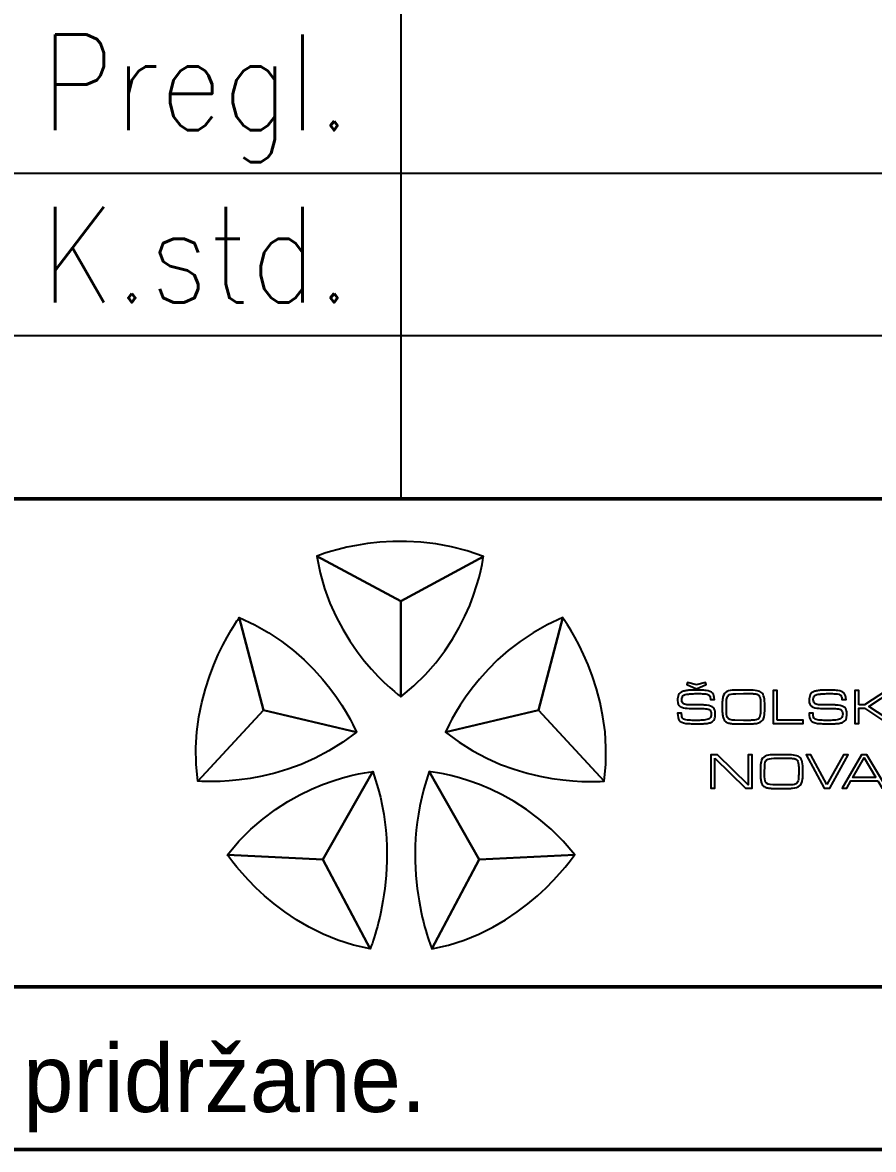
# Model space of a CAD drawing. Header units: millimetres. Extents: x 1519 to 1750, y 1405 to 1750.
# Drawn here: x 1591.53 to 1618.21, y 1405.14 to 1440.46 of the extents above; entities that cross this region are included whole.
import ezdxf

# ---------------------------------------------------------------- set-up
doc = ezdxf.new("R2010")
doc.units = ezdxf.units.MM
for name, color, linetype, lineweight in [('Crta_025', 5, 'Continuous', 25), ('Crta_035', 3, 'Continuous', 35), ('Crta_05', 1, 'Continuous', 50)]:
    doc.layers.add(name, color=color, linetype=linetype, lineweight=lineweight)
doc.layers.add('Layer 1', color=7, linetype='Continuous')
doc.styles.get("Standard").update_dxf_attribs({"font": 'arial.ttf'})
doc.styles.add('TEHN_25', font='romans.shx', dxfattribs={"width": 0.85, "height": 2.5})

# ---------------------------------------------------------------- blocks, each defined once
blk = doc.blocks.new('Logo_SCNG')
at = {"layer": 'Layer 1', "color": 242}
for points, knots in [([(2.154, 4.869), (2.154, 4.869), (-0.005, 3.698), (-0.005, 3.698), (-0.005, 3.698), (-0.005, 3.698), (-2.2, 4.875), (-2.2, 4.875), (-2.2, 4.875), (-2.2, 4.875), (-0.106, 5.746), (2.154, 4.869)], [0, 0, 0, 0, 0.25, 0.25, 0.25, 0.25, 0.5, 0.5, 0.5, 0.5, 1, 1, 1, 1]), ([(-5.307, -1.001), (-5.307, -1.001), (-3.592, 0.853), (-3.592, 0.853), (-3.592, 0.853), (-3.592, 0.853), (-4.225, 3.267), (-4.225, 3.267), (-4.225, 3.267), (-4.225, 3.267), (-5.639, 1.401), (-5.307, -1.001)], [0, 0, 0, 0, 0.25, 0.25, 0.25, 0.25, 0.5, 0.5, 0.5, 0.5, 1, 1, 1, 1]), ([(5.307, -1.001), (5.307, -1.001), (3.592, 0.853), (3.592, 0.853), (3.592, 0.853), (3.592, 0.853), (4.225, 3.267), (4.225, 3.267), (4.225, 3.267), (4.225, 3.267), (5.639, 1.401), (5.307, -1.001)], [0, 0, 0, 0, 0.25, 0.25, 0.25, 0.25, 0.5, 0.5, 0.5, 0.5, 1, 1, 1, 1]), ([(7.72, 1.512), (7.72, 1.512), (7.954, 1.571), (7.954, 1.571), (7.954, 1.571), (7.954, 1.571), (7.971, 1.52), (7.971, 1.52), (7.971, 1.52), (7.971, 1.52), (7.72, 1.412), (7.72, 1.412), (7.72, 1.412), (7.72, 1.412), (7.469, 1.52), (7.469, 1.52), (7.469, 1.52), (7.469, 1.52), (7.485, 1.571), (7.485, 1.571), (7.485, 1.571), (7.485, 1.571), (7.72, 1.512), (7.72, 1.512)], [0, 0, 0, 0, 0.142857, 0.142857, 0.142857, 0.142857, 0.285714, 0.285714, 0.285714, 0.285714, 0.428571, 0.428571, 0.428571, 0.428571, 0.571429, 0.571429, 0.571429, 0.571429, 0.714286, 0.714286, 0.714286, 0.714286, 1, 1, 1, 1]), ([(8.19, 1.128), (8.19, 1.128), (8.085, 1.128), (8.085, 1.128), (8.085, 1.128), (8.085, 1.133), (8.085, 1.139), (8.084, 1.146), (8.084, 1.146), (8.084, 1.153), (8.083, 1.16), (8.082, 1.167), (8.082, 1.167), (8.081, 1.184), (8.076, 1.201), (8.069, 1.217), (8.069, 1.217), (8.061, 1.234), (8.049, 1.246), (8.032, 1.254), (8.032, 1.254), (8.014, 1.262), (7.991, 1.269), (7.961, 1.273), (7.961, 1.273), (7.931, 1.276), (7.9, 1.279), (7.868, 1.281), (7.868, 1.281), (7.846, 1.282), (7.825, 1.283), (7.805, 1.283), (7.805, 1.283), (7.785, 1.283), (7.766, 1.284), (7.749, 1.284), (7.749, 1.284), (7.749, 1.284), (7.712, 1.284), (7.712, 1.284), (7.712, 1.284), (7.693, 1.283), (7.67, 1.282), (7.643, 1.281), (7.643, 1.281), (7.615, 1.28), (7.587, 1.278), (7.558, 1.276), (7.558, 1.276), (7.526, 1.273), (7.496, 1.27), (7.467, 1.265), (7.467, 1.265), (7.437, 1.26), (7.413, 1.254), (7.394, 1.245), (7.394, 1.245), (7.372, 1.236), (7.358, 1.221), (7.351, 1.202), (7.351, 1.202), (7.343, 1.183), (7.339, 1.162), (7.337, 1.141), (7.337, 1.141), (7.337, 1.138), (7.337, 1.136), (7.337, 1.133), (7.337, 1.133), (7.337, 1.13), (7.337, 1.128), (7.337, 1.125), (7.337, 1.125), (7.337, 1.069), (7.353, 1.032), (7.385, 1.016), (7.385, 1.016), (7.417, 1), (7.458, 0.991), (7.507, 0.989), (7.507, 0.989), (7.515, 0.988), (7.523, 0.987), (7.53, 0.987), (7.53, 0.987), (7.538, 0.986), (7.546, 0.986), (7.555, 0.986), (7.555, 0.986), (7.563, 0.986), (7.571, 0.986), (7.578, 0.986), (7.578, 0.986), (7.586, 0.986), (7.594, 0.986), (7.602, 0.986), (7.602, 0.986), (7.619, 0.986), (7.636, 0.986), (7.653, 0.986), (7.653, 0.986), (7.67, 0.986), (7.687, 0.987), (7.704, 0.987), (7.704, 0.987), (7.721, 0.987), (7.738, 0.987), (7.755, 0.987), (7.755, 0.987), (7.772, 0.987), (7.789, 0.987), (7.806, 0.987), (7.806, 0.987), (7.82, 0.987), (7.835, 0.987), (7.851, 0.987), (7.851, 0.987), (7.866, 0.987), (7.881, 0.987), (7.897, 0.986), (7.897, 0.986), (7.911, 0.985), (7.926, 0.984), (7.941, 0.984), (7.941, 0.984), (7.957, 0.983), (7.972, 0.981), (7.986, 0.98), (7.986, 0.98), (8.066, 0.971), (8.123, 0.95), (8.159, 0.918), (8.159, 0.918), (8.194, 0.886), (8.212, 0.828), (8.212, 0.746), (8.212, 0.746), (8.212, 0.698), (8.205, 0.656), (8.19, 0.619), (8.19, 0.619), (8.175, 0.581), (8.144, 0.552), (8.097, 0.532), (8.097, 0.532), (8.071, 0.52), (8.04, 0.511), (8.004, 0.506), (8.004, 0.506), (7.968, 0.502), (7.931, 0.498), (7.894, 0.497), (7.894, 0.497), (7.874, 0.496), (7.854, 0.495), (7.835, 0.495), (7.835, 0.495), (7.815, 0.494), (7.797, 0.494), (7.778, 0.494), (7.778, 0.494), (7.778, 0.494), (7.71, 0.494), (7.71, 0.494), (7.71, 0.494), (7.688, 0.494), (7.666, 0.494), (7.644, 0.495), (7.644, 0.495), (7.622, 0.495), (7.6, 0.496), (7.578, 0.497), (7.578, 0.497), (7.556, 0.497), (7.534, 0.499), (7.512, 0.5), (7.512, 0.5), (7.489, 0.501), (7.468, 0.503), (7.446, 0.506), (7.446, 0.506), (7.355, 0.518), (7.296, 0.543), (7.269, 0.58), (7.269, 0.58), (7.241, 0.618), (7.228, 0.681), (7.228, 0.771), (7.228, 0.771), (7.228, 0.771), (7.333, 0.772), (7.333, 0.772), (7.333, 0.772), (7.333, 0.772), (7.333, 0.754), (7.333, 0.754), (7.333, 0.754), (7.333, 0.752), (7.333, 0.751), (7.333, 0.75), (7.333, 0.75), (7.333, 0.75), (7.333, 0.749), (7.333, 0.749), (7.333, 0.749), (7.334, 0.716), (7.338, 0.687), (7.344, 0.662), (7.344, 0.662), (7.351, 0.636), (7.372, 0.618), (7.41, 0.607), (7.41, 0.607), (7.43, 0.601), (7.455, 0.596), (7.482, 0.593), (7.482, 0.593), (7.51, 0.59), (7.539, 0.588), (7.568, 0.586), (7.568, 0.586), (7.594, 0.585), (7.62, 0.585), (7.646, 0.584), (7.646, 0.584), (7.672, 0.584), (7.695, 0.584), (7.715, 0.584), (7.715, 0.584), (7.729, 0.584), (7.742, 0.584), (7.756, 0.584), (7.756, 0.584), (7.769, 0.585), (7.783, 0.585), (7.797, 0.585), (7.797, 0.585), (7.824, 0.586), (7.852, 0.587), (7.879, 0.589), (7.879, 0.589), (7.906, 0.592), (7.933, 0.594), (7.96, 0.598), (7.96, 0.598), (8.01, 0.604), (8.046, 0.618), (8.069, 0.639), (8.069, 0.639), (8.092, 0.66), (8.103, 0.696), (8.103, 0.746), (8.103, 0.746), (8.103, 0.813), (8.086, 0.853), (8.053, 0.867), (8.053, 0.867), (8.02, 0.882), (7.973, 0.889), (7.912, 0.89), (7.912, 0.89), (7.912, 0.89), (7.714, 0.894), (7.714, 0.894), (7.714, 0.894), (7.706, 0.893), (7.698, 0.893), (7.69, 0.893), (7.69, 0.893), (7.682, 0.893), (7.675, 0.893), (7.667, 0.894), (7.667, 0.894), (7.636, 0.894), (7.604, 0.894), (7.573, 0.895), (7.573, 0.895), (7.542, 0.896), (7.511, 0.897), (7.481, 0.899), (7.481, 0.899), (7.406, 0.903), (7.344, 0.919), (7.297, 0.946), (7.297, 0.946), (7.25, 0.973), (7.226, 1.026), (7.226, 1.104), (7.226, 1.104), (7.226, 1.157), (7.235, 1.205), (7.253, 1.247), (7.253, 1.247), (7.271, 1.289), (7.306, 1.32), (7.359, 1.339), (7.359, 1.339), (7.383, 1.348), (7.412, 1.355), (7.445, 1.36), (7.445, 1.36), (7.478, 1.365), (7.512, 1.369), (7.547, 1.371), (7.547, 1.371), (7.578, 1.373), (7.609, 1.375), (7.639, 1.375), (7.639, 1.375), (7.669, 1.376), (7.695, 1.376), (7.719, 1.376), (7.719, 1.376), (7.739, 1.376), (7.761, 1.376), (7.782, 1.375), (7.782, 1.375), (7.804, 1.375), (7.826, 1.374), (7.847, 1.373), (7.847, 1.373), (7.868, 1.372), (7.889, 1.371), (7.911, 1.37), (7.911, 1.37), (7.933, 1.369), (7.954, 1.367), (7.975, 1.364), (7.975, 1.364), (8.051, 1.356), (8.106, 1.333), (8.139, 1.295), (8.139, 1.295), (8.173, 1.257), (8.19, 1.201), (8.19, 1.126), (8.19, 1.126), (8.19, 1.126), (8.19, 1.128), (8.19, 1.128)], [0, 0, 0, 0, 0.011628, 0.011628, 0.011628, 0.011628, 0.023256, 0.023256, 0.023256, 0.023256, 0.034884, 0.034884, 0.034884, 0.034884, 0.046512, 0.046512, 0.046512, 0.046512, 0.05814, 0.05814, 0.05814, 0.05814, 0.069767, 0.069767, 0.069767, 0.069767, 0.081395, 0.081395, 0.081395, 0.081395, 0.093023, 0.093023, 0.093023, 0.093023, 0.104651, 0.104651, 0.104651, 0.104651, 0.116279, 0.116279, 0.116279, 0.116279, 0.127907, 0.127907, 0.127907, 0.127907, 0.139535, 0.139535, 0.139535, 0.139535, 0.151163, 0.151163, 0.151163, 0.151163, 0.162791, 0.162791, 0.162791, 0.162791, 0.174419, 0.174419, 0.174419, 0.174419, 0.186047, 0.186047, 0.186047, 0.186047, 0.197674, 0.197674, 0.197674, 0.197674, 0.209302, 0.209302, 0.209302, 0.209302, 0.22093, 0.22093, 0.22093, 0.22093, 0.232558, 0.232558, 0.232558, 0.232558, 0.244186, 0.244186, 0.244186, 0.244186, 0.255814, 0.255814, 0.255814, 0.255814, 0.267442, 0.267442, 0.267442, 0.267442, 0.27907, 0.27907, 0.27907, 0.27907, 0.290698, 0.290698, 0.290698, 0.290698, 0.302326, 0.302326, 0.302326, 0.302326, 0.313953, 0.313953, 0.313953, 0.313953, 0.325581, 0.325581, 0.325581, 0.325581, 0.337209, 0.337209, 0.337209, 0.337209, 0.348837, 0.348837, 0.348837, 0.348837, 0.360465, 0.360465, 0.360465, 0.360465, 0.372093, 0.372093, 0.372093, 0.372093, 0.383721, 0.383721, 0.383721, 0.383721, 0.395349, 0.395349, 0.395349, 0.395349, 0.406977, 0.406977, 0.406977, 0.406977, 0.418605, 0.418605, 0.418605, 0.418605, 0.430233, 0.430233, 0.430233, 0.430233, 0.44186, 0.44186, 0.44186, 0.44186, 0.453488, 0.453488, 0.453488, 0.453488, 0.465116, 0.465116, 0.465116, 0.465116, 0.476744, 0.476744, 0.476744, 0.476744, 0.488372, 0.488372, 0.488372, 0.488372, 0.5, 0.5, 0.5, 0.5, 0.511628, 0.511628, 0.511628, 0.511628, 0.523256, 0.523256, 0.523256, 0.523256, 0.534884, 0.534884, 0.534884, 0.534884, 0.546512, 0.546512, 0.546512, 0.546512, 0.55814, 0.55814, 0.55814, 0.55814, 0.569767, 0.569767, 0.569767, 0.569767, 0.581395, 0.581395, 0.581395, 0.581395, 0.593023, 0.593023, 0.593023, 0.593023, 0.604651, 0.604651, 0.604651, 0.604651, 0.616279, 0.616279, 0.616279, 0.616279, 0.627907, 0.627907, 0.627907, 0.627907, 0.639535, 0.639535, 0.639535, 0.639535, 0.651163, 0.651163, 0.651163, 0.651163, 0.662791, 0.662791, 0.662791, 0.662791, 0.674419, 0.674419, 0.674419, 0.674419, 0.686047, 0.686047, 0.686047, 0.686047, 0.697674, 0.697674, 0.697674, 0.697674, 0.709302, 0.709302, 0.709302, 0.709302, 0.72093, 0.72093, 0.72093, 0.72093, 0.732558, 0.732558, 0.732558, 0.732558, 0.744186, 0.744186, 0.744186, 0.744186, 0.755814, 0.755814, 0.755814, 0.755814, 0.767442, 0.767442, 0.767442, 0.767442, 0.77907, 0.77907, 0.77907, 0.77907, 0.790698, 0.790698, 0.790698, 0.790698, 0.802326, 0.802326, 0.802326, 0.802326, 0.813953, 0.813953, 0.813953, 0.813953, 0.825581, 0.825581, 0.825581, 0.825581, 0.837209, 0.837209, 0.837209, 0.837209, 0.848837, 0.848837, 0.848837, 0.848837, 0.860465, 0.860465, 0.860465, 0.860465, 0.872093, 0.872093, 0.872093, 0.872093, 0.883721, 0.883721, 0.883721, 0.883721, 0.895349, 0.895349, 0.895349, 0.895349, 0.906977, 0.906977, 0.906977, 0.906977, 0.918605, 0.918605, 0.918605, 0.918605, 0.930233, 0.930233, 0.930233, 0.930233, 0.94186, 0.94186, 0.94186, 0.94186, 0.953488, 0.953488, 0.953488, 0.953488, 0.965116, 0.965116, 0.965116, 0.965116, 0.976744, 0.976744, 0.976744, 0.976744, 1, 1, 1, 1]), ([(8.391, 0.928), (8.391, 0.942), (8.391, 0.956), (8.391, 0.971), (8.391, 0.971), (8.391, 0.985), (8.392, 1), (8.393, 1.013), (8.393, 1.013), (8.393, 1.043), (8.394, 1.072), (8.397, 1.102), (8.397, 1.102), (8.399, 1.131), (8.404, 1.16), (8.41, 1.188), (8.41, 1.188), (8.427, 1.265), (8.462, 1.314), (8.515, 1.337), (8.515, 1.337), (8.569, 1.359), (8.63, 1.371), (8.699, 1.373), (8.699, 1.373), (8.731, 1.374), (8.763, 1.375), (8.795, 1.375), (8.795, 1.375), (8.827, 1.376), (8.859, 1.376), (8.891, 1.376), (8.891, 1.376), (8.923, 1.376), (8.954, 1.376), (8.986, 1.376), (8.986, 1.376), (9.018, 1.376), (9.05, 1.376), (9.082, 1.376), (9.082, 1.376), (9.262, 1.376), (9.378, 1.352), (9.428, 1.304), (9.428, 1.304), (9.479, 1.257), (9.504, 1.145), (9.504, 0.968), (9.504, 0.968), (9.504, 0.929), (9.504, 0.89), (9.503, 0.851), (9.503, 0.851), (9.502, 0.812), (9.5, 0.773), (9.495, 0.734), (9.495, 0.734), (9.487, 0.651), (9.461, 0.593), (9.419, 0.559), (9.419, 0.559), (9.376, 0.525), (9.314, 0.505), (9.23, 0.499), (9.23, 0.499), (9.195, 0.496), (9.159, 0.494), (9.123, 0.493), (9.123, 0.493), (9.087, 0.493), (9.052, 0.493), (9.016, 0.493), (9.016, 0.493), (9.016, 0.493), (8.823, 0.493), (8.823, 0.493), (8.823, 0.493), (8.792, 0.493), (8.762, 0.493), (8.731, 0.494), (8.731, 0.494), (8.7, 0.495), (8.67, 0.497), (8.639, 0.5), (8.639, 0.5), (8.635, 0.501), (8.631, 0.502), (8.626, 0.502), (8.626, 0.502), (8.621, 0.502), (8.617, 0.502), (8.612, 0.503), (8.612, 0.503), (8.579, 0.508), (8.548, 0.518), (8.517, 0.531), (8.517, 0.531), (8.487, 0.544), (8.462, 0.566), (8.443, 0.595), (8.443, 0.595), (8.429, 0.619), (8.418, 0.646), (8.411, 0.678), (8.411, 0.678), (8.404, 0.71), (8.399, 0.743), (8.397, 0.776), (8.397, 0.776), (8.394, 0.803), (8.393, 0.829), (8.392, 0.855), (8.392, 0.855), (8.392, 0.881), (8.391, 0.905), (8.391, 0.926), (8.391, 0.926), (8.391, 0.926), (8.391, 0.928), (8.391, 0.928)], [0, 0, 0, 0, 0.032258, 0.032258, 0.032258, 0.032258, 0.064516, 0.064516, 0.064516, 0.064516, 0.096774, 0.096774, 0.096774, 0.096774, 0.129032, 0.129032, 0.129032, 0.129032, 0.16129, 0.16129, 0.16129, 0.16129, 0.193548, 0.193548, 0.193548, 0.193548, 0.225806, 0.225806, 0.225806, 0.225806, 0.258065, 0.258065, 0.258065, 0.258065, 0.290323, 0.290323, 0.290323, 0.290323, 0.322581, 0.322581, 0.322581, 0.322581, 0.354839, 0.354839, 0.354839, 0.354839, 0.387097, 0.387097, 0.387097, 0.387097, 0.419355, 0.419355, 0.419355, 0.419355, 0.451613, 0.451613, 0.451613, 0.451613, 0.483871, 0.483871, 0.483871, 0.483871, 0.516129, 0.516129, 0.516129, 0.516129, 0.548387, 0.548387, 0.548387, 0.548387, 0.580645, 0.580645, 0.580645, 0.580645, 0.612903, 0.612903, 0.612903, 0.612903, 0.645161, 0.645161, 0.645161, 0.645161, 0.677419, 0.677419, 0.677419, 0.677419, 0.709677, 0.709677, 0.709677, 0.709677, 0.741935, 0.741935, 0.741935, 0.741935, 0.774194, 0.774194, 0.774194, 0.774194, 0.806452, 0.806452, 0.806452, 0.806452, 0.83871, 0.83871, 0.83871, 0.83871, 0.870968, 0.870968, 0.870968, 0.870968, 0.903226, 0.903226, 0.903226, 0.903226, 0.935484, 0.935484, 0.935484, 0.935484, 1, 1, 1, 1]), ([(8.501, 0.932), (8.501, 0.932), (8.501, 0.868), (8.501, 0.868), (8.501, 0.868), (8.501, 0.773), (8.511, 0.703), (8.53, 0.658), (8.53, 0.658), (8.55, 0.613), (8.614, 0.589), (8.721, 0.587), (8.721, 0.587), (8.721, 0.587), (8.945, 0.585), (8.945, 0.585), (8.945, 0.585), (8.945, 0.585), (9.025, 0.585), (9.025, 0.585), (9.025, 0.585), (9.043, 0.584), (9.06, 0.584), (9.078, 0.584), (9.078, 0.584), (9.096, 0.584), (9.114, 0.584), (9.132, 0.585), (9.132, 0.585), (9.149, 0.586), (9.167, 0.587), (9.184, 0.587), (9.184, 0.587), (9.202, 0.588), (9.22, 0.59), (9.237, 0.591), (9.237, 0.591), (9.306, 0.598), (9.349, 0.622), (9.367, 0.662), (9.367, 0.662), (9.384, 0.701), (9.393, 0.752), (9.393, 0.812), (9.393, 0.812), (9.393, 0.827), (9.393, 0.842), (9.393, 0.856), (9.393, 0.856), (9.394, 0.871), (9.394, 0.886), (9.394, 0.902), (9.394, 0.902), (9.395, 0.916), (9.395, 0.931), (9.395, 0.946), (9.395, 0.946), (9.395, 0.961), (9.395, 0.975), (9.395, 0.99), (9.395, 0.99), (9.395, 1.003), (9.395, 1.017), (9.395, 1.032), (9.395, 1.032), (9.394, 1.047), (9.394, 1.062), (9.393, 1.077), (9.393, 1.077), (9.391, 1.107), (9.388, 1.135), (9.383, 1.162), (9.383, 1.162), (9.378, 1.188), (9.37, 1.21), (9.359, 1.226), (9.359, 1.226), (9.353, 1.236), (9.345, 1.244), (9.335, 1.25), (9.335, 1.25), (9.325, 1.257), (9.315, 1.262), (9.304, 1.265), (9.304, 1.265), (9.304, 1.266), (9.303, 1.267), (9.301, 1.267), (9.301, 1.267), (9.3, 1.268), (9.298, 1.268), (9.297, 1.268), (9.297, 1.268), (9.283, 1.272), (9.268, 1.275), (9.253, 1.277), (9.253, 1.277), (9.237, 1.279), (9.221, 1.28), (9.206, 1.281), (9.206, 1.281), (9.197, 1.282), (9.188, 1.282), (9.178, 1.282), (9.178, 1.282), (9.169, 1.282), (9.16, 1.282), (9.151, 1.282), (9.151, 1.282), (9.151, 1.282), (8.947, 1.285), (8.947, 1.285), (8.947, 1.285), (8.947, 1.285), (8.746, 1.281), (8.746, 1.281), (8.746, 1.281), (8.653, 1.279), (8.59, 1.267), (8.557, 1.243), (8.557, 1.243), (8.525, 1.219), (8.507, 1.158), (8.504, 1.06), (8.504, 1.06), (8.504, 1.06), (8.501, 0.932), (8.501, 0.932)], [0, 0, 0, 0, 0.030303, 0.030303, 0.030303, 0.030303, 0.060606, 0.060606, 0.060606, 0.060606, 0.090909, 0.090909, 0.090909, 0.090909, 0.121212, 0.121212, 0.121212, 0.121212, 0.151515, 0.151515, 0.151515, 0.151515, 0.181818, 0.181818, 0.181818, 0.181818, 0.212121, 0.212121, 0.212121, 0.212121, 0.242424, 0.242424, 0.242424, 0.242424, 0.272727, 0.272727, 0.272727, 0.272727, 0.30303, 0.30303, 0.30303, 0.30303, 0.333333, 0.333333, 0.333333, 0.333333, 0.363636, 0.363636, 0.363636, 0.363636, 0.393939, 0.393939, 0.393939, 0.393939, 0.424242, 0.424242, 0.424242, 0.424242, 0.454545, 0.454545, 0.454545, 0.454545, 0.484848, 0.484848, 0.484848, 0.484848, 0.515152, 0.515152, 0.515152, 0.515152, 0.545455, 0.545455, 0.545455, 0.545455, 0.575758, 0.575758, 0.575758, 0.575758, 0.606061, 0.606061, 0.606061, 0.606061, 0.636364, 0.636364, 0.636364, 0.636364, 0.666667, 0.666667, 0.666667, 0.666667, 0.69697, 0.69697, 0.69697, 0.69697, 0.727273, 0.727273, 0.727273, 0.727273, 0.757576, 0.757576, 0.757576, 0.757576, 0.787879, 0.787879, 0.787879, 0.787879, 0.818182, 0.818182, 0.818182, 0.818182, 0.848485, 0.848485, 0.848485, 0.848485, 0.878788, 0.878788, 0.878788, 0.878788, 0.909091, 0.909091, 0.909091, 0.909091, 0.939394, 0.939394, 0.939394, 0.939394, 1, 1, 1, 1]), ([(9.825, 0.589), (9.825, 0.589), (10.51, 0.589), (10.51, 0.589), (10.51, 0.589), (10.51, 0.589), (10.51, 0.502), (10.51, 0.502), (10.51, 0.502), (10.51, 0.502), (9.72, 0.502), (9.72, 0.502), (9.72, 0.502), (9.72, 0.502), (9.72, 1.368), (9.72, 1.368), (9.72, 1.368), (9.72, 1.368), (9.825, 1.368), (9.825, 1.368), (9.825, 1.368), (9.825, 1.368), (9.825, 0.589), (9.825, 0.589)], [0, 0, 0, 0, 0.142857, 0.142857, 0.142857, 0.142857, 0.285714, 0.285714, 0.285714, 0.285714, 0.428571, 0.428571, 0.428571, 0.428571, 0.571429, 0.571429, 0.571429, 0.571429, 0.714286, 0.714286, 0.714286, 0.714286, 1, 1, 1, 1]), ([(11.627, 1.128), (11.627, 1.128), (11.521, 1.128), (11.521, 1.128), (11.521, 1.128), (11.521, 1.133), (11.521, 1.139), (11.521, 1.146), (11.521, 1.146), (11.52, 1.153), (11.52, 1.16), (11.519, 1.167), (11.519, 1.167), (11.517, 1.184), (11.513, 1.201), (11.505, 1.217), (11.505, 1.217), (11.498, 1.234), (11.486, 1.246), (11.468, 1.254), (11.468, 1.254), (11.451, 1.262), (11.427, 1.269), (11.397, 1.273), (11.397, 1.273), (11.368, 1.276), (11.337, 1.279), (11.305, 1.281), (11.305, 1.281), (11.283, 1.282), (11.262, 1.283), (11.242, 1.283), (11.242, 1.283), (11.221, 1.283), (11.202, 1.284), (11.185, 1.284), (11.185, 1.284), (11.185, 1.284), (11.149, 1.284), (11.149, 1.284), (11.149, 1.284), (11.13, 1.283), (11.106, 1.282), (11.079, 1.281), (11.079, 1.281), (11.052, 1.28), (11.024, 1.278), (10.994, 1.276), (10.994, 1.276), (10.963, 1.273), (10.933, 1.27), (10.903, 1.265), (10.903, 1.265), (10.874, 1.26), (10.85, 1.254), (10.831, 1.245), (10.831, 1.245), (10.809, 1.236), (10.794, 1.221), (10.787, 1.202), (10.787, 1.202), (10.78, 1.183), (10.775, 1.162), (10.773, 1.141), (10.773, 1.141), (10.773, 1.138), (10.773, 1.136), (10.773, 1.133), (10.773, 1.133), (10.773, 1.13), (10.773, 1.128), (10.773, 1.125), (10.773, 1.125), (10.773, 1.069), (10.789, 1.032), (10.821, 1.016), (10.821, 1.016), (10.853, 1), (10.894, 0.991), (10.944, 0.989), (10.944, 0.989), (10.951, 0.988), (10.959, 0.987), (10.967, 0.987), (10.967, 0.987), (10.975, 0.986), (10.983, 0.986), (10.992, 0.986), (10.992, 0.986), (10.999, 0.986), (11.007, 0.986), (11.015, 0.986), (11.015, 0.986), (11.023, 0.986), (11.031, 0.986), (11.038, 0.986), (11.038, 0.986), (11.056, 0.986), (11.073, 0.986), (11.09, 0.986), (11.09, 0.986), (11.106, 0.986), (11.124, 0.987), (11.141, 0.987), (11.141, 0.987), (11.157, 0.987), (11.174, 0.987), (11.192, 0.987), (11.192, 0.987), (11.209, 0.987), (11.226, 0.987), (11.242, 0.987), (11.242, 0.987), (11.257, 0.987), (11.272, 0.987), (11.287, 0.987), (11.287, 0.987), (11.302, 0.987), (11.318, 0.987), (11.333, 0.986), (11.333, 0.986), (11.348, 0.985), (11.363, 0.984), (11.378, 0.984), (11.378, 0.984), (11.393, 0.983), (11.408, 0.981), (11.423, 0.98), (11.423, 0.98), (11.502, 0.971), (11.56, 0.95), (11.595, 0.918), (11.595, 0.918), (11.631, 0.886), (11.649, 0.828), (11.649, 0.746), (11.649, 0.746), (11.649, 0.698), (11.641, 0.656), (11.627, 0.619), (11.627, 0.619), (11.612, 0.581), (11.581, 0.552), (11.533, 0.532), (11.533, 0.532), (11.507, 0.52), (11.476, 0.511), (11.44, 0.506), (11.44, 0.506), (11.404, 0.502), (11.368, 0.498), (11.331, 0.497), (11.331, 0.497), (11.311, 0.496), (11.291, 0.495), (11.271, 0.495), (11.271, 0.495), (11.252, 0.494), (11.233, 0.494), (11.215, 0.494), (11.215, 0.494), (11.215, 0.494), (11.146, 0.494), (11.146, 0.494), (11.146, 0.494), (11.124, 0.494), (11.103, 0.494), (11.081, 0.495), (11.081, 0.495), (11.058, 0.495), (11.037, 0.496), (11.015, 0.497), (11.015, 0.497), (10.992, 0.497), (10.97, 0.499), (10.948, 0.5), (10.948, 0.5), (10.926, 0.501), (10.904, 0.503), (10.882, 0.506), (10.882, 0.506), (10.792, 0.518), (10.732, 0.543), (10.705, 0.58), (10.705, 0.58), (10.678, 0.618), (10.664, 0.681), (10.664, 0.771), (10.664, 0.771), (10.664, 0.771), (10.769, 0.772), (10.769, 0.772), (10.769, 0.772), (10.769, 0.772), (10.769, 0.754), (10.769, 0.754), (10.769, 0.754), (10.769, 0.752), (10.769, 0.751), (10.769, 0.75), (10.769, 0.75), (10.769, 0.75), (10.769, 0.749), (10.769, 0.749), (10.769, 0.749), (10.77, 0.716), (10.774, 0.687), (10.781, 0.662), (10.781, 0.662), (10.787, 0.636), (10.809, 0.618), (10.846, 0.607), (10.846, 0.607), (10.867, 0.601), (10.891, 0.596), (10.919, 0.593), (10.919, 0.593), (10.947, 0.59), (10.975, 0.588), (11.005, 0.586), (11.005, 0.586), (11.031, 0.585), (11.057, 0.585), (11.082, 0.584), (11.082, 0.584), (11.108, 0.584), (11.131, 0.584), (11.151, 0.584), (11.151, 0.584), (11.165, 0.584), (11.179, 0.584), (11.192, 0.584), (11.192, 0.584), (11.206, 0.585), (11.219, 0.585), (11.233, 0.585), (11.233, 0.585), (11.261, 0.586), (11.288, 0.587), (11.316, 0.589), (11.316, 0.589), (11.343, 0.592), (11.37, 0.594), (11.397, 0.598), (11.397, 0.598), (11.446, 0.604), (11.482, 0.618), (11.505, 0.639), (11.505, 0.639), (11.528, 0.66), (11.54, 0.696), (11.54, 0.746), (11.54, 0.746), (11.54, 0.813), (11.523, 0.853), (11.49, 0.867), (11.49, 0.867), (11.456, 0.882), (11.409, 0.889), (11.349, 0.89), (11.349, 0.89), (11.349, 0.89), (11.15, 0.894), (11.15, 0.894), (11.15, 0.894), (11.142, 0.893), (11.134, 0.893), (11.127, 0.893), (11.127, 0.893), (11.119, 0.893), (11.111, 0.893), (11.103, 0.894), (11.103, 0.894), (11.072, 0.894), (11.041, 0.894), (11.01, 0.895), (11.01, 0.895), (10.979, 0.896), (10.948, 0.897), (10.918, 0.899), (10.918, 0.899), (10.842, 0.903), (10.781, 0.919), (10.734, 0.946), (10.734, 0.946), (10.687, 0.973), (10.663, 1.026), (10.663, 1.104), (10.663, 1.104), (10.663, 1.157), (10.672, 1.205), (10.69, 1.247), (10.69, 1.247), (10.707, 1.289), (10.743, 1.32), (10.795, 1.339), (10.795, 1.339), (10.82, 1.348), (10.848, 1.355), (10.881, 1.36), (10.881, 1.36), (10.914, 1.365), (10.948, 1.369), (10.984, 1.371), (10.984, 1.371), (11.015, 1.373), (11.045, 1.375), (11.075, 1.375), (11.075, 1.375), (11.105, 1.376), (11.132, 1.376), (11.155, 1.376), (11.155, 1.376), (11.176, 1.376), (11.197, 1.376), (11.219, 1.375), (11.219, 1.375), (11.24, 1.375), (11.262, 1.374), (11.284, 1.373), (11.284, 1.373), (11.305, 1.372), (11.326, 1.371), (11.347, 1.37), (11.347, 1.37), (11.369, 1.369), (11.39, 1.367), (11.411, 1.364), (11.411, 1.364), (11.487, 1.356), (11.542, 1.333), (11.576, 1.295), (11.576, 1.295), (11.61, 1.257), (11.627, 1.201), (11.627, 1.126), (11.627, 1.126), (11.627, 1.126), (11.627, 1.128), (11.627, 1.128)], [0, 0, 0, 0, 0.011628, 0.011628, 0.011628, 0.011628, 0.023256, 0.023256, 0.023256, 0.023256, 0.034884, 0.034884, 0.034884, 0.034884, 0.046512, 0.046512, 0.046512, 0.046512, 0.05814, 0.05814, 0.05814, 0.05814, 0.069767, 0.069767, 0.069767, 0.069767, 0.081395, 0.081395, 0.081395, 0.081395, 0.093023, 0.093023, 0.093023, 0.093023, 0.104651, 0.104651, 0.104651, 0.104651, 0.116279, 0.116279, 0.116279, 0.116279, 0.127907, 0.127907, 0.127907, 0.127907, 0.139535, 0.139535, 0.139535, 0.139535, 0.151163, 0.151163, 0.151163, 0.151163, 0.162791, 0.162791, 0.162791, 0.162791, 0.174419, 0.174419, 0.174419, 0.174419, 0.186047, 0.186047, 0.186047, 0.186047, 0.197674, 0.197674, 0.197674, 0.197674, 0.209302, 0.209302, 0.209302, 0.209302, 0.22093, 0.22093, 0.22093, 0.22093, 0.232558, 0.232558, 0.232558, 0.232558, 0.244186, 0.244186, 0.244186, 0.244186, 0.255814, 0.255814, 0.255814, 0.255814, 0.267442, 0.267442, 0.267442, 0.267442, 0.27907, 0.27907, 0.27907, 0.27907, 0.290698, 0.290698, 0.290698, 0.290698, 0.302326, 0.302326, 0.302326, 0.302326, 0.313953, 0.313953, 0.313953, 0.313953, 0.325581, 0.325581, 0.325581, 0.325581, 0.337209, 0.337209, 0.337209, 0.337209, 0.348837, 0.348837, 0.348837, 0.348837, 0.360465, 0.360465, 0.360465, 0.360465, 0.372093, 0.372093, 0.372093, 0.372093, 0.383721, 0.383721, 0.383721, 0.383721, 0.395349, 0.395349, 0.395349, 0.395349, 0.406977, 0.406977, 0.406977, 0.406977, 0.418605, 0.418605, 0.418605, 0.418605, 0.430233, 0.430233, 0.430233, 0.430233, 0.44186, 0.44186, 0.44186, 0.44186, 0.453488, 0.453488, 0.453488, 0.453488, 0.465116, 0.465116, 0.465116, 0.465116, 0.476744, 0.476744, 0.476744, 0.476744, 0.488372, 0.488372, 0.488372, 0.488372, 0.5, 0.5, 0.5, 0.5, 0.511628, 0.511628, 0.511628, 0.511628, 0.523256, 0.523256, 0.523256, 0.523256, 0.534884, 0.534884, 0.534884, 0.534884, 0.546512, 0.546512, 0.546512, 0.546512, 0.55814, 0.55814, 0.55814, 0.55814, 0.569767, 0.569767, 0.569767, 0.569767, 0.581395, 0.581395, 0.581395, 0.581395, 0.593023, 0.593023, 0.593023, 0.593023, 0.604651, 0.604651, 0.604651, 0.604651, 0.616279, 0.616279, 0.616279, 0.616279, 0.627907, 0.627907, 0.627907, 0.627907, 0.639535, 0.639535, 0.639535, 0.639535, 0.651163, 0.651163, 0.651163, 0.651163, 0.662791, 0.662791, 0.662791, 0.662791, 0.674419, 0.674419, 0.674419, 0.674419, 0.686047, 0.686047, 0.686047, 0.686047, 0.697674, 0.697674, 0.697674, 0.697674, 0.709302, 0.709302, 0.709302, 0.709302, 0.72093, 0.72093, 0.72093, 0.72093, 0.732558, 0.732558, 0.732558, 0.732558, 0.744186, 0.744186, 0.744186, 0.744186, 0.755814, 0.755814, 0.755814, 0.755814, 0.767442, 0.767442, 0.767442, 0.767442, 0.77907, 0.77907, 0.77907, 0.77907, 0.790698, 0.790698, 0.790698, 0.790698, 0.802326, 0.802326, 0.802326, 0.802326, 0.813953, 0.813953, 0.813953, 0.813953, 0.825581, 0.825581, 0.825581, 0.825581, 0.837209, 0.837209, 0.837209, 0.837209, 0.848837, 0.848837, 0.848837, 0.848837, 0.860465, 0.860465, 0.860465, 0.860465, 0.872093, 0.872093, 0.872093, 0.872093, 0.883721, 0.883721, 0.883721, 0.883721, 0.895349, 0.895349, 0.895349, 0.895349, 0.906977, 0.906977, 0.906977, 0.906977, 0.918605, 0.918605, 0.918605, 0.918605, 0.930233, 0.930233, 0.930233, 0.930233, 0.94186, 0.94186, 0.94186, 0.94186, 0.953488, 0.953488, 0.953488, 0.953488, 0.965116, 0.965116, 0.965116, 0.965116, 0.976744, 0.976744, 0.976744, 0.976744, 1, 1, 1, 1]), ([(11.959, 0.994), (11.959, 0.994), (12.112, 0.994), (12.112, 0.994), (12.112, 0.994), (12.112, 0.994), (12.681, 1.368), (12.681, 1.368), (12.681, 1.368), (12.681, 1.368), (12.86, 1.368), (12.86, 1.368), (12.86, 1.368), (12.86, 1.368), (12.224, 0.95), (12.224, 0.95), (12.224, 0.95), (12.224, 0.95), (12.903, 0.502), (12.903, 0.502), (12.903, 0.502), (12.903, 0.502), (12.714, 0.502), (12.714, 0.502), (12.714, 0.502), (12.714, 0.502), (12.112, 0.907), (12.112, 0.907), (12.112, 0.907), (12.112, 0.907), (11.959, 0.907), (11.959, 0.907), (11.959, 0.907), (11.959, 0.907), (11.959, 0.502), (11.959, 0.502), (11.959, 0.502), (11.959, 0.502), (11.854, 0.502), (11.854, 0.502), (11.854, 0.502), (11.854, 0.502), (11.854, 1.368), (11.854, 1.368), (11.854, 1.368), (11.854, 1.368), (11.959, 1.368), (11.959, 1.368), (11.959, 1.368), (11.959, 1.368), (11.959, 0.994), (11.959, 0.994)], [0, 0, 0, 0, 0.071429, 0.071429, 0.071429, 0.071429, 0.142857, 0.142857, 0.142857, 0.142857, 0.214286, 0.214286, 0.214286, 0.214286, 0.285714, 0.285714, 0.285714, 0.285714, 0.357143, 0.357143, 0.357143, 0.357143, 0.428571, 0.428571, 0.428571, 0.428571, 0.5, 0.5, 0.5, 0.5, 0.571429, 0.571429, 0.571429, 0.571429, 0.642857, 0.642857, 0.642857, 0.642857, 0.714286, 0.714286, 0.714286, 0.714286, 0.785714, 0.785714, 0.785714, 0.785714, 0.857143, 0.857143, 0.857143, 0.857143, 1, 1, 1, 1]), ([(8.199, -0.399), (8.199, -0.399), (8.199, -1.186), (8.199, -1.186), (8.199, -1.186), (8.199, -1.186), (8.094, -1.186), (8.094, -1.186), (8.094, -1.186), (8.094, -1.186), (8.094, -0.32), (8.094, -0.32), (8.094, -0.32), (8.094, -0.32), (8.269, -0.32), (8.269, -0.32), (8.269, -0.32), (8.269, -0.32), (9.068, -1.103), (9.068, -1.103), (9.068, -1.103), (9.068, -1.103), (9.068, -0.32), (9.068, -0.32), (9.068, -0.32), (9.068, -0.32), (9.173, -0.32), (9.173, -0.32), (9.173, -0.32), (9.173, -0.32), (9.173, -1.186), (9.173, -1.186), (9.173, -1.186), (9.173, -1.186), (9, -1.186), (9, -1.186), (9, -1.186), (9, -1.186), (8.199, -0.399), (8.199, -0.399)], [0, 0, 0, 0, 0.090909, 0.090909, 0.090909, 0.090909, 0.181818, 0.181818, 0.181818, 0.181818, 0.272727, 0.272727, 0.272727, 0.272727, 0.363636, 0.363636, 0.363636, 0.363636, 0.454545, 0.454545, 0.454545, 0.454545, 0.545455, 0.545455, 0.545455, 0.545455, 0.636364, 0.636364, 0.636364, 0.636364, 0.727273, 0.727273, 0.727273, 0.727273, 0.818182, 0.818182, 0.818182, 0.818182, 1, 1, 1, 1]), ([(9.389, -0.76), (9.389, -0.746), (9.389, -0.732), (9.389, -0.717), (9.389, -0.717), (9.389, -0.703), (9.389, -0.688), (9.39, -0.674), (9.39, -0.674), (9.39, -0.645), (9.391, -0.616), (9.394, -0.586), (9.394, -0.586), (9.397, -0.557), (9.401, -0.528), (9.407, -0.5), (9.407, -0.5), (9.424, -0.423), (9.46, -0.374), (9.513, -0.351), (9.513, -0.351), (9.566, -0.329), (9.627, -0.316), (9.697, -0.315), (9.697, -0.315), (9.729, -0.314), (9.761, -0.313), (9.793, -0.313), (9.793, -0.313), (9.825, -0.312), (9.857, -0.312), (9.889, -0.312), (9.889, -0.312), (9.92, -0.312), (9.952, -0.312), (9.984, -0.312), (9.984, -0.312), (10.016, -0.312), (10.048, -0.312), (10.08, -0.312), (10.08, -0.312), (10.26, -0.312), (10.375, -0.336), (10.426, -0.383), (10.426, -0.383), (10.476, -0.431), (10.502, -0.543), (10.502, -0.72), (10.502, -0.72), (10.502, -0.759), (10.501, -0.798), (10.5, -0.837), (10.5, -0.837), (10.5, -0.876), (10.497, -0.915), (10.493, -0.954), (10.493, -0.954), (10.484, -1.037), (10.458, -1.095), (10.416, -1.129), (10.416, -1.129), (10.374, -1.163), (10.311, -1.183), (10.228, -1.189), (10.228, -1.189), (10.192, -1.192), (10.157, -1.194), (10.121, -1.195), (10.121, -1.195), (10.085, -1.195), (10.049, -1.195), (10.013, -1.195), (10.013, -1.195), (10.013, -1.195), (9.82, -1.195), (9.82, -1.195), (9.82, -1.195), (9.79, -1.195), (9.759, -1.195), (9.728, -1.194), (9.728, -1.194), (9.698, -1.193), (9.667, -1.191), (9.637, -1.187), (9.637, -1.187), (9.632, -1.187), (9.628, -1.186), (9.623, -1.186), (9.623, -1.186), (9.618, -1.186), (9.614, -1.186), (9.61, -1.185), (9.61, -1.185), (9.577, -1.18), (9.545, -1.17), (9.515, -1.157), (9.515, -1.157), (9.484, -1.143), (9.46, -1.122), (9.441, -1.093), (9.441, -1.093), (9.426, -1.069), (9.415, -1.042), (9.408, -1.009), (9.408, -1.009), (9.401, -0.977), (9.397, -0.945), (9.394, -0.912), (9.394, -0.912), (9.391, -0.885), (9.39, -0.859), (9.389, -0.833), (9.389, -0.833), (9.389, -0.807), (9.389, -0.783), (9.389, -0.761), (9.389, -0.761), (9.389, -0.761), (9.389, -0.76), (9.389, -0.76)], [0, 0, 0, 0, 0.032258, 0.032258, 0.032258, 0.032258, 0.064516, 0.064516, 0.064516, 0.064516, 0.096774, 0.096774, 0.096774, 0.096774, 0.129032, 0.129032, 0.129032, 0.129032, 0.16129, 0.16129, 0.16129, 0.16129, 0.193548, 0.193548, 0.193548, 0.193548, 0.225806, 0.225806, 0.225806, 0.225806, 0.258065, 0.258065, 0.258065, 0.258065, 0.290323, 0.290323, 0.290323, 0.290323, 0.322581, 0.322581, 0.322581, 0.322581, 0.354839, 0.354839, 0.354839, 0.354839, 0.387097, 0.387097, 0.387097, 0.387097, 0.419355, 0.419355, 0.419355, 0.419355, 0.451613, 0.451613, 0.451613, 0.451613, 0.483871, 0.483871, 0.483871, 0.483871, 0.516129, 0.516129, 0.516129, 0.516129, 0.548387, 0.548387, 0.548387, 0.548387, 0.580645, 0.580645, 0.580645, 0.580645, 0.612903, 0.612903, 0.612903, 0.612903, 0.645161, 0.645161, 0.645161, 0.645161, 0.677419, 0.677419, 0.677419, 0.677419, 0.709677, 0.709677, 0.709677, 0.709677, 0.741935, 0.741935, 0.741935, 0.741935, 0.774194, 0.774194, 0.774194, 0.774194, 0.806452, 0.806452, 0.806452, 0.806452, 0.83871, 0.83871, 0.83871, 0.83871, 0.870968, 0.870968, 0.870968, 0.870968, 0.903226, 0.903226, 0.903226, 0.903226, 0.935484, 0.935484, 0.935484, 0.935484, 1, 1, 1, 1]), ([(9.498, -0.756), (9.498, -0.756), (9.498, -0.82), (9.498, -0.82), (9.498, -0.82), (9.498, -0.915), (9.508, -0.985), (9.528, -1.03), (9.528, -1.03), (9.548, -1.075), (9.611, -1.099), (9.719, -1.1), (9.719, -1.1), (9.719, -1.1), (9.942, -1.103), (9.942, -1.103), (9.942, -1.103), (9.942, -1.103), (10.023, -1.103), (10.023, -1.103), (10.023, -1.103), (10.04, -1.104), (10.057, -1.104), (10.075, -1.104), (10.075, -1.104), (10.093, -1.104), (10.111, -1.104), (10.129, -1.103), (10.129, -1.103), (10.146, -1.102), (10.164, -1.101), (10.182, -1.1), (10.182, -1.1), (10.199, -1.1), (10.217, -1.098), (10.234, -1.097), (10.234, -1.097), (10.303, -1.09), (10.347, -1.066), (10.364, -1.026), (10.364, -1.026), (10.381, -0.987), (10.39, -0.936), (10.39, -0.876), (10.39, -0.876), (10.39, -0.861), (10.39, -0.846), (10.391, -0.832), (10.391, -0.832), (10.391, -0.817), (10.391, -0.802), (10.391, -0.786), (10.391, -0.786), (10.392, -0.771), (10.393, -0.757), (10.393, -0.742), (10.393, -0.742), (10.393, -0.727), (10.393, -0.713), (10.393, -0.698), (10.393, -0.698), (10.393, -0.685), (10.392, -0.671), (10.392, -0.656), (10.392, -0.656), (10.392, -0.64), (10.391, -0.626), (10.39, -0.611), (10.39, -0.611), (10.388, -0.581), (10.385, -0.553), (10.38, -0.526), (10.38, -0.526), (10.376, -0.5), (10.368, -0.478), (10.356, -0.461), (10.356, -0.461), (10.35, -0.452), (10.342, -0.444), (10.332, -0.437), (10.332, -0.437), (10.322, -0.431), (10.312, -0.426), (10.302, -0.422), (10.302, -0.422), (10.301, -0.422), (10.3, -0.421), (10.299, -0.421), (10.299, -0.421), (10.297, -0.42), (10.296, -0.42), (10.294, -0.42), (10.294, -0.42), (10.28, -0.416), (10.265, -0.413), (10.25, -0.411), (10.25, -0.411), (10.234, -0.409), (10.219, -0.408), (10.203, -0.407), (10.203, -0.407), (10.194, -0.406), (10.185, -0.406), (10.176, -0.406), (10.176, -0.406), (10.166, -0.406), (10.157, -0.406), (10.149, -0.406), (10.149, -0.406), (10.149, -0.406), (9.945, -0.403), (9.945, -0.403), (9.945, -0.403), (9.945, -0.403), (9.743, -0.407), (9.743, -0.407), (9.743, -0.407), (9.65, -0.409), (9.587, -0.421), (9.554, -0.445), (9.554, -0.445), (9.522, -0.469), (9.504, -0.53), (9.502, -0.628), (9.502, -0.628), (9.502, -0.628), (9.498, -0.756), (9.498, -0.756)], [0, 0, 0, 0, 0.030303, 0.030303, 0.030303, 0.030303, 0.060606, 0.060606, 0.060606, 0.060606, 0.090909, 0.090909, 0.090909, 0.090909, 0.121212, 0.121212, 0.121212, 0.121212, 0.151515, 0.151515, 0.151515, 0.151515, 0.181818, 0.181818, 0.181818, 0.181818, 0.212121, 0.212121, 0.212121, 0.212121, 0.242424, 0.242424, 0.242424, 0.242424, 0.272727, 0.272727, 0.272727, 0.272727, 0.30303, 0.30303, 0.30303, 0.30303, 0.333333, 0.333333, 0.333333, 0.333333, 0.363636, 0.363636, 0.363636, 0.363636, 0.393939, 0.393939, 0.393939, 0.393939, 0.424242, 0.424242, 0.424242, 0.424242, 0.454545, 0.454545, 0.454545, 0.454545, 0.484848, 0.484848, 0.484848, 0.484848, 0.515152, 0.515152, 0.515152, 0.515152, 0.545455, 0.545455, 0.545455, 0.545455, 0.575758, 0.575758, 0.575758, 0.575758, 0.606061, 0.606061, 0.606061, 0.606061, 0.636364, 0.636364, 0.636364, 0.636364, 0.666667, 0.666667, 0.666667, 0.666667, 0.69697, 0.69697, 0.69697, 0.69697, 0.727273, 0.727273, 0.727273, 0.727273, 0.757576, 0.757576, 0.757576, 0.757576, 0.787879, 0.787879, 0.787879, 0.787879, 0.818182, 0.818182, 0.818182, 0.818182, 0.848485, 0.848485, 0.848485, 0.848485, 0.878788, 0.878788, 0.878788, 0.878788, 0.909091, 0.909091, 0.909091, 0.909091, 0.939394, 0.939394, 0.939394, 0.939394, 1, 1, 1, 1]), ([(11.13, -1.093), (11.13, -1.093), (11.562, -0.32), (11.562, -0.32), (11.562, -0.32), (11.562, -0.32), (11.682, -0.32), (11.682, -0.32), (11.682, -0.32), (11.682, -0.32), (11.202, -1.186), (11.202, -1.186), (11.202, -1.186), (11.202, -1.186), (11.058, -1.186), (11.058, -1.186), (11.058, -1.186), (11.058, -1.186), (10.584, -0.32), (10.584, -0.32), (10.584, -0.32), (10.584, -0.32), (10.706, -0.32), (10.706, -0.32), (10.706, -0.32), (10.706, -0.32), (11.13, -1.093), (11.13, -1.093)], [0, 0, 0, 0, 0.125, 0.125, 0.125, 0.125, 0.25, 0.25, 0.25, 0.25, 0.375, 0.375, 0.375, 0.375, 0.5, 0.5, 0.5, 0.5, 0.625, 0.625, 0.625, 0.625, 0.75, 0.75, 0.75, 0.75, 1, 1, 1, 1]), ([(12.456, -0.991), (12.456, -0.991), (11.756, -0.991), (11.756, -0.991), (11.756, -0.991), (11.756, -0.991), (11.646, -1.186), (11.646, -1.186), (11.646, -1.186), (11.646, -1.186), (11.523, -1.186), (11.523, -1.186), (11.523, -1.186), (11.523, -1.186), (12.034, -0.32), (12.034, -0.32), (12.034, -0.32), (12.034, -0.32), (12.175, -0.32), (12.175, -0.32), (12.175, -0.32), (12.175, -0.32), (12.69, -1.186), (12.69, -1.186), (12.69, -1.186), (12.69, -1.186), (12.569, -1.186), (12.569, -1.186), (12.569, -1.186), (12.569, -1.186), (12.456, -0.991), (12.456, -0.991)], [0, 0, 0, 0, 0.111111, 0.111111, 0.111111, 0.111111, 0.222222, 0.222222, 0.222222, 0.222222, 0.333333, 0.333333, 0.333333, 0.333333, 0.444444, 0.444444, 0.444444, 0.444444, 0.555556, 0.555556, 0.555556, 0.555556, 0.666667, 0.666667, 0.666667, 0.666667, 0.777778, 0.777778, 0.777778, 0.777778, 1, 1, 1, 1]), ([(12.407, -0.904), (12.407, -0.904), (12.104, -0.397), (12.104, -0.397), (12.104, -0.397), (12.104, -0.397), (11.806, -0.904), (11.806, -0.904), (11.806, -0.904), (11.806, -0.904), (12.407, -0.904), (12.407, -0.904)], [0, 0, 0, 0, 0.25, 0.25, 0.25, 0.25, 0.5, 0.5, 0.5, 0.5, 1, 1, 1, 1]), ([(-0.806, -5.387), (-0.806, -5.387), (-2.044, -3.046), (-2.044, -3.046), (-2.044, -3.046), (-2.044, -3.046), (-4.536, -2.927), (-4.536, -2.927), (-4.536, -2.927), (-4.536, -2.927), (-3.191, -4.955), (-0.806, -5.387)], [0, 0, 0, 0, 0.25, 0.25, 0.25, 0.25, 0.5, 0.5, 0.5, 0.5, 1, 1, 1, 1]), ([(0.808, -5.387), (0.808, -5.387), (2.046, -3.046), (2.046, -3.046), (2.046, -3.046), (2.046, -3.046), (4.538, -2.927), (4.538, -2.927), (4.538, -2.927), (4.538, -2.927), (3.193, -4.955), (0.808, -5.387)], [0, 0, 0, 0, 0.25, 0.25, 0.25, 0.25, 0.5, 0.5, 0.5, 0.5, 1, 1, 1, 1])]:
    blk.add_open_spline(points, degree=3, knots=knots, dxfattribs=at)
at = {"layer": 'Layer 1', "color": 253}
for points in [[(-2.2, 4.875), (-2.2, 4.875), (-0.005, 3.698), (-0.005, 3.698), (-0.005, 3.698), (-0.005, 3.698), (-0.002, 1.202), (-0.002, 1.202), (-0.002, 1.202), (-0.002, 1.202), (-1.821, 2.481), (-2.2, 4.875)], [(-1.164, 0.276), (-1.164, 0.276), (-3.592, 0.853), (-3.592, 0.853), (-3.592, 0.853), (-3.592, 0.853), (-5.307, -1.001), (-5.307, -1.001), (-5.307, -1.001), (-5.307, -1.001), (-3.042, -1.244), (-1.164, 0.276)], [(1.164, 0.276), (1.164, 0.276), (3.592, 0.853), (3.592, 0.853), (3.592, 0.853), (3.592, 0.853), (5.307, -1.001), (5.307, -1.001), (5.307, -1.001), (5.307, -1.001), (3.042, -1.244), (1.164, 0.276)], [(-0.738, -0.755), (-0.738, -0.755), (-2.044, -3.046), (-2.044, -3.046), (-2.044, -3.046), (-2.044, -3.046), (-0.806, -5.387), (-0.806, -5.387), (-0.806, -5.387), (-0.806, -5.387), (0.132, -3.164), (-0.738, -0.755)], [(0.74, -0.755), (0.74, -0.755), (2.046, -3.046), (2.046, -3.046), (2.046, -3.046), (2.046, -3.046), (0.808, -5.387), (0.808, -5.387), (0.808, -5.387), (0.808, -5.387), (-0.13, -3.164), (0.74, -0.755)]]:
    blk.add_open_spline(points, degree=3, knots=[0, 0, 0, 0, 0.25, 0.25, 0.25, 0.25, 0.5, 0.5, 0.5, 0.5, 1, 1, 1, 1], dxfattribs=at)
at = {"layer": 'Layer 1', "color": 254}
for points in [[(-0.002, 1.202), (-0.002, 1.202), (-0.005, 3.698), (-0.005, 3.698), (-0.005, 3.698), (-0.005, 3.698), (2.154, 4.869), (2.154, 4.869), (2.154, 4.869), (2.154, 4.869), (1.915, 2.675), (-0.002, 1.202)], [(-4.225, 3.267), (-4.225, 3.267), (-3.592, 0.853), (-3.592, 0.853), (-3.592, 0.853), (-3.592, 0.853), (-1.164, 0.276), (-1.164, 0.276), (-1.164, 0.276), (-1.164, 0.276), (-1.993, 2.338), (-4.225, 3.267)], [(4.225, 3.267), (4.225, 3.267), (3.592, 0.853), (3.592, 0.853), (3.592, 0.853), (3.592, 0.853), (1.164, 0.276), (1.164, 0.276), (1.164, 0.276), (1.164, 0.276), (1.992, 2.338), (4.225, 3.267)], [(-4.536, -2.927), (-4.536, -2.927), (-2.044, -3.046), (-2.044, -3.046), (-2.044, -3.046), (-2.044, -3.046), (-0.738, -0.755), (-0.738, -0.755), (-0.738, -0.755), (-0.738, -0.755), (-2.962, -0.931), (-4.536, -2.927)], [(4.538, -2.927), (4.538, -2.927), (2.046, -3.046), (2.046, -3.046), (2.046, -3.046), (2.046, -3.046), (0.74, -0.755), (0.74, -0.755), (0.74, -0.755), (0.74, -0.755), (2.964, -0.931), (4.538, -2.927)]]:
    blk.add_open_spline(points, degree=3, knots=[0, 0, 0, 0, 0.25, 0.25, 0.25, 0.25, 0.5, 0.5, 0.5, 0.5, 1, 1, 1, 1], dxfattribs=at)

msp = doc.modelspace()

# ---------------------------------------------------------------- linework, layer by layer
at = {"layer": 'Crta_025'}
for p, q in [((1603.399, 1451.038), (1603.399, 1425.538)), ((1525.399, 1435.738), (1643.959, 1435.738)), ((1643.959, 1430.638), (1525.399, 1430.638))]:
    msp.add_line(p, q, dxfattribs=at)
at = {"layer": 'Crta_05'}
for p, q in [((1590.919, 1425.538), (1750.039, 1425.538)), ((1525.399, 1410.238), (1728.199, 1410.238)), ((1525.399, 1405.138), (1750.039, 1405.138))]:
    msp.add_line(p, q, dxfattribs=at)

# ---------------------------------------------------------------- block references
at = {"layer": 'Crta_035', "xscale": 1.2, "yscale": 1.2, "zscale": 1.2}
msp.add_blockref('Logo_SCNG', (1603.399, 1417.888), dxfattribs=at)

# ---------------------------------------------------------------- texts
at = {"layer": 'Crta_025', "style": 'TEHN_25', "width": 0.85}
for s, p in [('Pregl.', (1592.119, 1437.088)), ('K.std.', (1592.119, 1431.688))]:
    msp.add_text(s, height=3, dxfattribs=at).set_placement(p)
at = {"layer": 'Crta_025', "insert": (1527.134, 1409.188), "char_height": 3, "attachment_point": 1}
msp.add_mtext_dynamic_manual_height_columns('{\\fSymbol|b0|i0|c2|p18;\\H0.95833x;Ó\\fMS Shell Dlg 2|b0|i0|c238|p0;\\H0.73913x; ŠOLSKI CENTER NOVA GORICA. Vse pravice pridržane.}', width=96.13942, gutter_width=12.5, heights=[0], dxfattribs=at)

doc.saveas('drawing.dxf')
